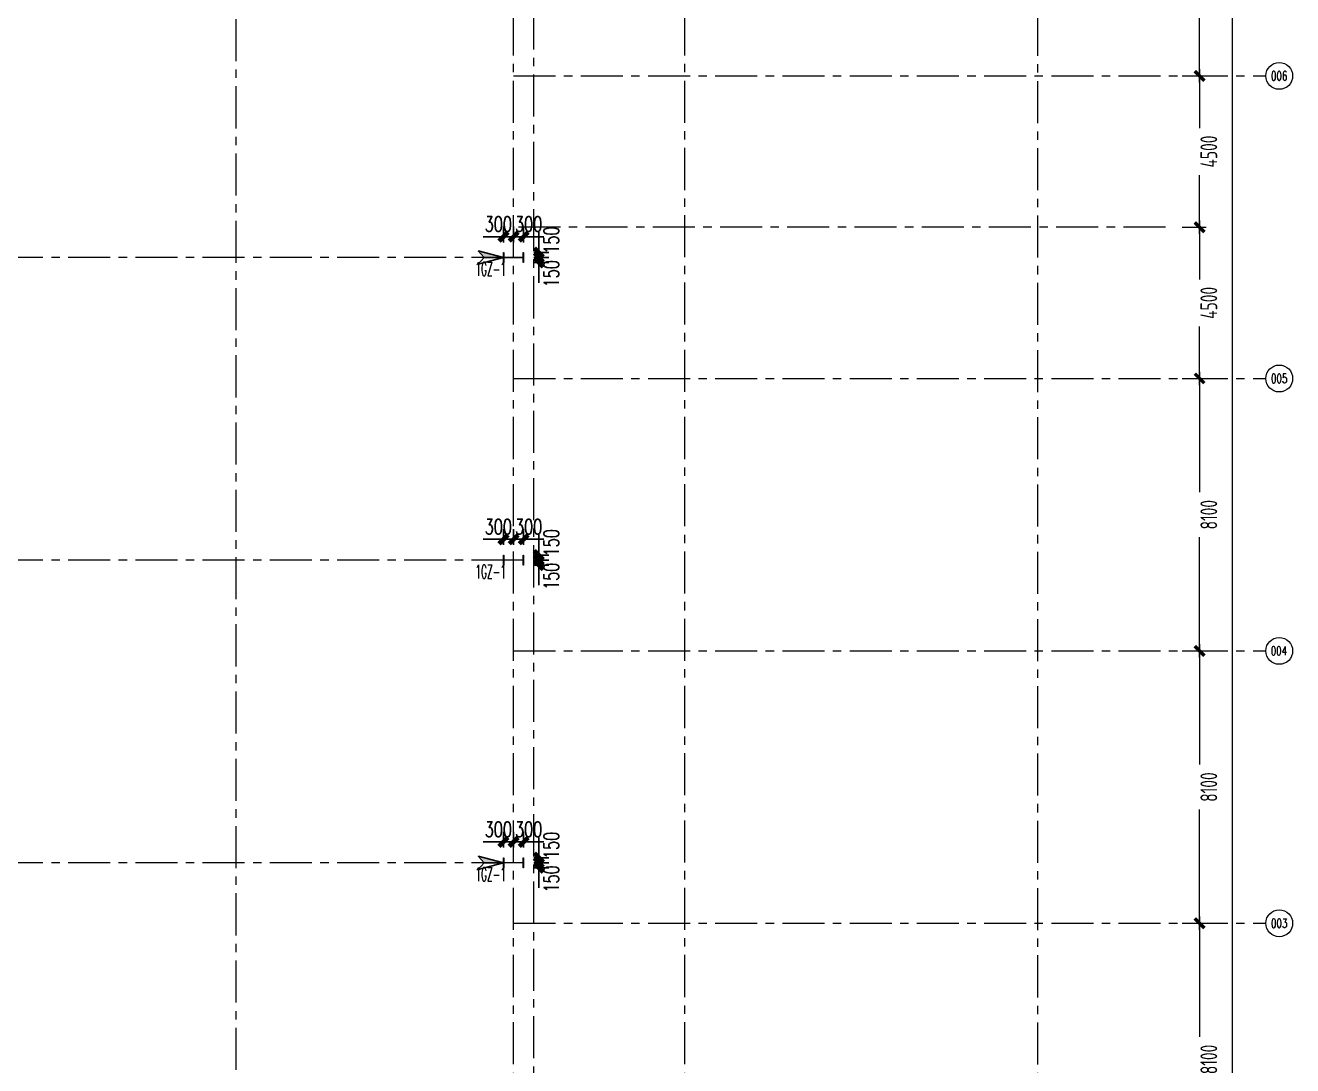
# Model space of a CAD drawing. Extents: x -1201378 to 2367219, y -619313 to 244905.
# Drawn here: x 186117 to 223821, y 149617 to 180555 of the extents above; entities that cross this region are included whole.
import ezdxf
from ezdxf.enums import TextEntityAlignment as Align

# ---------------------------------------------------------------- set-up
doc = ezdxf.new("R2010")
doc.units = 0
doc.header["$LTSCALE"] = 1000
doc.linetypes.add('CENTER', pattern=[2, 1.25, -0.25, 0.25, -0.25])
doc.layers.get('0').update_dxf_attribs({"linetype": 'CONTINUOUS'})
doc.layers.get('Defpoints').update_dxf_attribs({"linetype": 'CONTINUOUS'})
for name, color, linetype, lineweight in [('S-axis', 111, 'CONTINUOUS', 0), ('S-col', 2, 'CONTINUOUS', 0), ('S-dote', 5, 'CENTER', 0)]:
    doc.layers.add(name, color=color, linetype=linetype, lineweight=lineweight)
for name, color, linetype in [('S-CJGC', 5, 'CONTINUOUS'), ('S-DIMZ', 115, 'CONTINUOUS'), ('S-SGJ', 21, 'CONTINUOUS')]:
    doc.layers.add(name, color=color, linetype=linetype)
doc.styles.add('_TCH_AXIS', font='COMPLEX', dxfattribs={"bigfont": 'GBCBIG'})
doc.styles.add('SS1', font='tj-romans1.shx', dxfattribs={"width": 0.7, "bigfont": 'tj-hztxt1.shx'})
doc.styles.add('TSSD_Dimension', font='tssdeng.shx', dxfattribs={"width": 0.7, "bigfont": 'hztxt.shx'})
doc.dimstyles.new('S-150-ARCHI', dxfattribs={"dimscale": 150, "dimtxt": 3, "dimasz": 2, "dimexe": 2, "dimexo": 2, "dimgap": 1, "dimtad": 1, "dimdec": 0, "dimzin": 0, "dimdsep": 46, "dimtxsty": 'SS1', "dimblk1": 'TT', "dimblk2": 'TT', "dimsah": 1, "dimcen": 1, "dimclrd": 256, "dimclre": 256, "dimclrt": 256, "dimadec": 0, "dimazin": 0, "dimtfac": 1, "dimtdec": 0, "dimtix": 1, "dimtmove": 2, "dimatfit": 0, "dimldrblk": 'TT', "dimfxl": 2, "dimtolj": 1, "dimtzin": 0, "dimarcsym": 0})
doc.dimstyles.new('TSSD_200_200', dxfattribs={"dimtxt": 500, "dimasz": 200, "dimexe": 200, "dimexo": 500, "dimgap": 200, "dimtad": 1, "dimdec": 0, "dimzin": 0, "dimdsep": 46, "dimtxsty": 'TSSD_Dimension', "dimblk": 'ARCHTICK', "dimcen": 0, "dimdle": 200, "dimclrt": 7, "dimadec": 0, "dimazin": 0, "dimtfac": 1, "dimtdec": 0, "dimtix": 1, "dimtmove": 2, "dimatfit": 3, "dimfxl": 1, "dimtolj": 1, "dimtzin": 0, "dimarcsym": 0})

# ---------------------------------------------------------------- blocks, each defined once
blk = doc.blocks.new('_FZH')
at = {"layer": 'S-col'}
blk.add_lwpolyline([(-0.375, -0.188), (-0.375, 0.187), (-0.36, 0.187), (-0.36, 0.005), (0.36, 0.005), (0.36, 0.187), (0.375, 0.187), (0.375, -0.188), (0.36, -0.188), (0.36, -0.005), (-0.36, -0.005), (-0.36, -0.188)], close=True, dxfattribs=at)
blk = doc.blocks.new('w4234324')
at = {"layer": 'S-col', "xscale": 800.0000000000005, "yscale": 800.0000000000005, "zscale": 800.0000000000005}
for p in [(-144454, 777820), (-144454, 768820), (-144454, 759820)]:
    blk.add_blockref('_FZH', p, dxfattribs=at)
blk = doc.blocks.new('_ArchTick')
at = {"color": 0, "linetype": 'ByBlock', "const_width": 0.5}
blk.add_lwpolyline([(-0.71, -0.71), (0.71, 0.71)], dxfattribs=at)
blk = doc.blocks.new('*D3011')
at = {"layer": 'Defpoints', "color": 0, "transparency": 16777216}
for p in [(-79964, 74527), (-79964, 66427), (-78948, 66427)]:
    blk.add_point(p, dxfattribs=at)
at = {"layer": 'S-axis', "color": 0, "lineweight": -2, "transparency": 16777216}
for p, q in [((-78948, 74727), (-78948, 71148)), ((-79464, 74527), (-78748, 74527)), ((-78948, 66227), (-78948, 69806)), ((-79464, 66427), (-78748, 66427))]:
    blk.add_line(p, q, dxfattribs=at)
at = {"layer": 'S-axis', "color": 0, "lineweight": -2, "transparency": 16777216, "xscale": 200, "yscale": 200, "zscale": 200}
for p, rotation in [((-78948, 74527), 90), ((-78948, 66427), 270)]:
    blk.add_blockref('_ArchTick', p, dxfattribs=dict(at, rotation=rotation))
at = {"layer": 'S-axis', "color": 7, "transparency": 16777216, "insert": (-78673, 70477), "char_height": 500, "attachment_point": 5, "rotation": 90, "style": 'TSSD_Dimension'}
blk.add_mtext('\\A1;8100', dxfattribs=at)
blk = doc.blocks.new('*D3012')
at = {"layer": 'Defpoints', "color": 0, "transparency": 16777216}
for p in [(-79964, 66427), (-79964, 61927), (-78948, 61927)]:
    blk.add_point(p, dxfattribs=at)
at = {"layer": 'S-axis', "color": 0, "lineweight": -2, "transparency": 16777216}
for p, q in [((-79464, 66427), (-78748, 66427)), ((-78948, 66627), (-78948, 64875)), ((-78948, 61727), (-78948, 63479)), ((-79464, 61927), (-78748, 61927))]:
    blk.add_line(p, q, dxfattribs=at)
at = {"layer": 'S-axis', "color": 0, "lineweight": -2, "transparency": 16777216, "xscale": 200, "yscale": 200, "zscale": 200}
for p, rotation in [((-78948, 66427), 90), ((-78948, 61927), 270)]:
    blk.add_blockref('_ArchTick', p, dxfattribs=dict(at, rotation=rotation))
at = {"layer": 'S-axis', "color": 7, "transparency": 16777216, "insert": (-78673, 64177), "char_height": 500, "attachment_point": 5, "rotation": 90, "style": 'TSSD_Dimension'}
blk.add_mtext('\\A1;4500', dxfattribs=at)
blk = doc.blocks.new('*D3013')
at = {"layer": 'Defpoints', "color": 0, "transparency": 16777216}
for p in [(-79964, 61927), (-79964, 57427), (-78948, 57427)]:
    blk.add_point(p, dxfattribs=at)
at = {"layer": 'S-axis', "color": 0, "lineweight": -2, "transparency": 16777216}
for p, q in [((-79464, 61927), (-78748, 61927)), ((-78948, 62127), (-78948, 60375)), ((-78948, 57227), (-78948, 58979)), ((-79464, 57427), (-78748, 57427))]:
    blk.add_line(p, q, dxfattribs=at)
at = {"layer": 'S-axis', "color": 0, "lineweight": -2, "transparency": 16777216, "xscale": 200, "yscale": 200, "zscale": 200}
for p, rotation in [((-78948, 61927), 90), ((-78948, 57427), 270)]:
    blk.add_blockref('_ArchTick', p, dxfattribs=dict(at, rotation=rotation))
at = {"layer": 'S-axis', "color": 7, "transparency": 16777216, "insert": (-78673, 59677), "char_height": 500, "attachment_point": 5, "rotation": 90, "style": 'TSSD_Dimension'}
blk.add_mtext('\\A1;4500', dxfattribs=at)
blk = doc.blocks.new('*D3014')
at = {"layer": 'Defpoints', "color": 0, "transparency": 16777216}
for p in [(-79964, 57427), (-79964, 49327), (-78948, 49327)]:
    blk.add_point(p, dxfattribs=at)
at = {"layer": 'S-axis', "color": 0, "lineweight": -2, "transparency": 16777216}
for p, q in [((-79464, 57427), (-78748, 57427)), ((-78948, 57627), (-78948, 54048)), ((-78948, 49127), (-78948, 52706)), ((-79464, 49327), (-78748, 49327))]:
    blk.add_line(p, q, dxfattribs=at)
at = {"layer": 'S-axis', "color": 0, "lineweight": -2, "transparency": 16777216, "xscale": 200, "yscale": 200, "zscale": 200}
for p, rotation in [((-78948, 57427), 90), ((-78948, 49327), 270)]:
    blk.add_blockref('_ArchTick', p, dxfattribs=dict(at, rotation=rotation))
at = {"layer": 'S-axis', "color": 7, "transparency": 16777216, "insert": (-78673, 53377), "char_height": 500, "attachment_point": 5, "rotation": 90, "style": 'TSSD_Dimension'}
blk.add_mtext('\\A1;8100', dxfattribs=at)
blk = doc.blocks.new('*D3015')
at = {"layer": 'Defpoints', "color": 0, "transparency": 16777216}
for p in [(-79964, 49327), (-79964, 41227), (-78948, 41227)]:
    blk.add_point(p, dxfattribs=at)
at = {"layer": 'S-axis', "color": 0, "lineweight": -2, "transparency": 16777216}
for p, q in [((-78948, 49527), (-78948, 45948)), ((-79464, 49327), (-78748, 49327)), ((-78948, 41027), (-78948, 44606)), ((-79464, 41227), (-78748, 41227))]:
    blk.add_line(p, q, dxfattribs=at)
at = {"layer": 'S-axis', "color": 0, "lineweight": -2, "transparency": 16777216, "xscale": 200, "yscale": 200, "zscale": 200}
for p, rotation in [((-78948, 49327), 90), ((-78948, 41227), 270)]:
    blk.add_blockref('_ArchTick', p, dxfattribs=dict(at, rotation=rotation))
at = {"layer": 'S-axis', "color": 7, "transparency": 16777216, "insert": (-78673, 45277), "char_height": 500, "attachment_point": 5, "rotation": 90, "style": 'TSSD_Dimension'}
blk.add_mtext('\\A1;8100', dxfattribs=at)
blk = doc.blocks.new('*D3016')
at = {"layer": 'Defpoints', "color": 0, "transparency": 16777216}
for p in [(-79964, 41227), (-79964, 33127), (-78948, 33127)]:
    blk.add_point(p, dxfattribs=at)
at = {"layer": 'S-axis', "color": 0, "lineweight": -2, "transparency": 16777216}
for p, q in [((-79464, 41227), (-78748, 41227)), ((-78948, 41427), (-78948, 37848)), ((-78948, 32927), (-78948, 36506)), ((-79464, 33127), (-78748, 33127))]:
    blk.add_line(p, q, dxfattribs=at)
at = {"layer": 'S-axis', "color": 0, "lineweight": -2, "transparency": 16777216, "xscale": 200, "yscale": 200, "zscale": 200}
for p, rotation in [((-78948, 41227), 90), ((-78948, 33127), 270)]:
    blk.add_blockref('_ArchTick', p, dxfattribs=dict(at, rotation=rotation))
at = {"layer": 'S-axis', "color": 7, "transparency": 16777216, "insert": (-78673, 37177), "char_height": 500, "attachment_point": 5, "rotation": 90, "style": 'TSSD_Dimension'}
blk.add_mtext('\\A1;8100', dxfattribs=at)
blk = doc.blocks.new('*D3021')
at = {"layer": 'Defpoints', "color": 0, "transparency": 16777216}
for p in [(-79864, 115727), (-77969, 115727), (-79864, 24327)]:
    blk.add_point(p, dxfattribs=at)
at = {"layer": 'S-axis', "color": 0, "lineweight": -2, "transparency": 16777216}
for p, q in [((-77969, 115927), (-77969, 70833)), ((-79364, 115727), (-77769, 115727)), ((-77969, 24127), (-77969, 69221)), ((-79364, 24327), (-77769, 24327))]:
    blk.add_line(p, q, dxfattribs=at)
at = {"layer": 'S-axis', "color": 0, "lineweight": -2, "transparency": 16777216, "xscale": 200, "yscale": 200, "zscale": 200}
for p, rotation in [((-77969, 115727), 90), ((-77969, 24327), 270)]:
    blk.add_blockref('_ArchTick', p, dxfattribs=dict(at, rotation=rotation))
at = {"layer": 'S-axis', "color": 7, "transparency": 16777216, "insert": (-77694, 70027), "char_height": 500, "attachment_point": 5, "rotation": 90, "style": 'TSSD_Dimension'}
blk.add_mtext('\\A1;91400', dxfattribs=at)
blk = doc.blocks.new('TT')
blk.add_line((-0.97, 0), (0.97, 0))
at = {"const_width": 0.45}
blk.add_lwpolyline([(-0.44, -0.44), (0.44, 0.44)], dxfattribs=at)
blk = doc.blocks.new('*D5075')
at = {"layer": 'Defpoints', "color": 0, "transparency": 16777216}
for p in [(200942, 155652), (200942, 155502), (201393, 155652)]:
    blk.add_point(p, dxfattribs=at)
at = {"layer": 'S-DIMZ', "lineweight": -2, "transparency": 16777216}
for p, q in [((201393, 155952), (201393, 156252)), ((201242, 155652), (201693, 155652)), ((201242, 155502), (201693, 155502)), ((201393, 155502), (201393, 155652)), ((201393, 155202), (201393, 154902))]:
    blk.add_line(p, q, dxfattribs=at)
at = {"layer": 'S-DIMZ', "lineweight": -2, "transparency": 16777216, "xscale": 300, "yscale": 300, "zscale": 300}
for p, rotation in [((201393, 155652), 270), ((201393, 155502), 90)]:
    blk.add_blockref('TT', p, dxfattribs=dict(at, rotation=rotation))
at = {"layer": 'S-DIMZ', "transparency": 16777216, "insert": (201768, 155168), "char_height": 450, "attachment_point": 5, "rotation": 90, "style": 'SS1'}
blk.add_mtext('\\A1;150', dxfattribs=at)
blk = doc.blocks.new('*D5076')
at = {"layer": 'Defpoints', "color": 0, "transparency": 16777216}
for p in [(200942, 155802), (201393, 155802), (200942, 155652)]:
    blk.add_point(p, dxfattribs=at)
at = {"layer": 'S-DIMZ', "lineweight": -2, "transparency": 16777216}
for p, q in [((201393, 156102), (201393, 156402)), ((201242, 155802), (201693, 155802)), ((201393, 155652), (201393, 155802)), ((201242, 155652), (201693, 155652)), ((201393, 155352), (201393, 155052))]:
    blk.add_line(p, q, dxfattribs=at)
at = {"layer": 'S-DIMZ', "lineweight": -2, "transparency": 16777216, "xscale": 300, "yscale": 300, "zscale": 300}
for p, rotation in [((201393, 155802), 270), ((201393, 155652), 90)]:
    blk.add_blockref('TT', p, dxfattribs=dict(at, rotation=rotation))
at = {"layer": 'S-DIMZ', "transparency": 16777216, "insert": (201768, 156167), "char_height": 450, "attachment_point": 5, "rotation": 90, "style": 'SS1'}
blk.add_mtext('\\A1;150', dxfattribs=at)
blk = doc.blocks.new('*D5077')
at = {"layer": 'Defpoints', "color": 0, "transparency": 16777216}
for p in [(200642, 156270), (200342, 155802), (200642, 155802)]:
    blk.add_point(p, dxfattribs=at)
at = {"layer": 'S-DIMZ', "lineweight": -2, "transparency": 16777216}
for p, q in [((200342, 156102), (200342, 156570)), ((200642, 156102), (200642, 156570)), ((200042, 156270), (199742, 156270)), ((200342, 156270), (200642, 156270)), ((200942, 156270), (201242, 156270))]:
    blk.add_line(p, q, dxfattribs=at)
at = {"layer": 'S-DIMZ', "lineweight": -2, "transparency": 16777216, "xscale": 300, "yscale": 300, "zscale": 300}
blk.add_blockref('TT', (200342, 156270), dxfattribs=at)
at = {"layer": 'S-DIMZ', "lineweight": -2, "transparency": 16777216, "xscale": 300, "yscale": 300, "zscale": 300, "rotation": 180}
blk.add_blockref('TT', (200642, 156270), dxfattribs=at)
at = {"layer": 'S-DIMZ', "transparency": 16777216, "insert": (200189, 156645), "char_height": 450, "attachment_point": 5, "style": 'SS1'}
blk.add_mtext('\\A1;300', dxfattribs=at)
blk = doc.blocks.new('*D5078')
at = {"layer": 'Defpoints', "color": 0, "transparency": 16777216}
for p in [(200942, 156270), (200642, 155802), (200942, 155802)]:
    blk.add_point(p, dxfattribs=at)
at = {"layer": 'S-DIMZ', "lineweight": -2, "transparency": 16777216}
for p, q in [((200642, 156102), (200642, 156570)), ((200942, 156102), (200942, 156570)), ((200342, 156270), (200042, 156270)), ((200642, 156270), (200942, 156270)), ((201242, 156270), (201542, 156270))]:
    blk.add_line(p, q, dxfattribs=at)
at = {"layer": 'S-DIMZ', "lineweight": -2, "transparency": 16777216, "xscale": 300, "yscale": 300, "zscale": 300}
blk.add_blockref('TT', (200642, 156270), dxfattribs=at)
at = {"layer": 'S-DIMZ', "lineweight": -2, "transparency": 16777216, "xscale": 300, "yscale": 300, "zscale": 300, "rotation": 180}
blk.add_blockref('TT', (200942, 156270), dxfattribs=at)
at = {"layer": 'S-DIMZ', "transparency": 16777216, "insert": (201089, 156645), "char_height": 450, "attachment_point": 5, "style": 'SS1'}
blk.add_mtext('\\A1;300', dxfattribs=at)
blk = doc.blocks.new('*D5055')
at = {"layer": 'Defpoints', "color": 0, "transparency": 16777216}
for p in [(200942, 164652), (200942, 164502), (201393, 164652)]:
    blk.add_point(p, dxfattribs=at)
at = {"layer": 'S-DIMZ', "lineweight": -2, "transparency": 16777216}
for p, q in [((201393, 164952), (201393, 165252)), ((201242, 164652), (201693, 164652)), ((201242, 164502), (201693, 164502)), ((201393, 164502), (201393, 164652)), ((201393, 164202), (201393, 163902))]:
    blk.add_line(p, q, dxfattribs=at)
at = {"layer": 'S-DIMZ', "lineweight": -2, "transparency": 16777216, "xscale": 300, "yscale": 300, "zscale": 300}
for p, rotation in [((201393, 164652), 270), ((201393, 164502), 90)]:
    blk.add_blockref('TT', p, dxfattribs=dict(at, rotation=rotation))
at = {"layer": 'S-DIMZ', "transparency": 16777216, "insert": (201768, 164168), "char_height": 450, "attachment_point": 5, "rotation": 90, "style": 'SS1'}
blk.add_mtext('\\A1;150', dxfattribs=at)
blk = doc.blocks.new('*D5056')
at = {"layer": 'Defpoints', "color": 0, "transparency": 16777216}
for p in [(200942, 164802), (201393, 164802), (200942, 164652)]:
    blk.add_point(p, dxfattribs=at)
at = {"layer": 'S-DIMZ', "lineweight": -2, "transparency": 16777216}
for p, q in [((201393, 165102), (201393, 165402)), ((201242, 164802), (201693, 164802)), ((201393, 164652), (201393, 164802)), ((201242, 164652), (201693, 164652)), ((201393, 164352), (201393, 164052))]:
    blk.add_line(p, q, dxfattribs=at)
at = {"layer": 'S-DIMZ', "lineweight": -2, "transparency": 16777216, "xscale": 300, "yscale": 300, "zscale": 300}
for p, rotation in [((201393, 164802), 270), ((201393, 164652), 90)]:
    blk.add_blockref('TT', p, dxfattribs=dict(at, rotation=rotation))
at = {"layer": 'S-DIMZ', "transparency": 16777216, "insert": (201768, 165167), "char_height": 450, "attachment_point": 5, "rotation": 90, "style": 'SS1'}
blk.add_mtext('\\A1;150', dxfattribs=at)
blk = doc.blocks.new('*D5057')
at = {"layer": 'Defpoints', "color": 0, "transparency": 16777216}
for p in [(200642, 165270), (200342, 164802), (200642, 164802)]:
    blk.add_point(p, dxfattribs=at)
at = {"layer": 'S-DIMZ', "lineweight": -2, "transparency": 16777216}
for p, q in [((200342, 165102), (200342, 165570)), ((200642, 165102), (200642, 165570)), ((200042, 165270), (199742, 165270)), ((200342, 165270), (200642, 165270)), ((200942, 165270), (201242, 165270))]:
    blk.add_line(p, q, dxfattribs=at)
at = {"layer": 'S-DIMZ', "lineweight": -2, "transparency": 16777216, "xscale": 300, "yscale": 300, "zscale": 300}
blk.add_blockref('TT', (200342, 165270), dxfattribs=at)
at = {"layer": 'S-DIMZ', "lineweight": -2, "transparency": 16777216, "xscale": 300, "yscale": 300, "zscale": 300, "rotation": 180}
blk.add_blockref('TT', (200642, 165270), dxfattribs=at)
at = {"layer": 'S-DIMZ', "transparency": 16777216, "insert": (200189, 165645), "char_height": 450, "attachment_point": 5, "style": 'SS1'}
blk.add_mtext('\\A1;300', dxfattribs=at)
blk = doc.blocks.new('*D5058')
at = {"layer": 'Defpoints', "color": 0, "transparency": 16777216}
for p in [(200942, 165270), (200642, 164802), (200942, 164802)]:
    blk.add_point(p, dxfattribs=at)
at = {"layer": 'S-DIMZ', "lineweight": -2, "transparency": 16777216}
for p, q in [((200642, 165102), (200642, 165570)), ((200942, 165102), (200942, 165570)), ((200342, 165270), (200042, 165270)), ((200642, 165270), (200942, 165270)), ((201242, 165270), (201542, 165270))]:
    blk.add_line(p, q, dxfattribs=at)
at = {"layer": 'S-DIMZ', "lineweight": -2, "transparency": 16777216, "xscale": 300, "yscale": 300, "zscale": 300}
blk.add_blockref('TT', (200642, 165270), dxfattribs=at)
at = {"layer": 'S-DIMZ', "lineweight": -2, "transparency": 16777216, "xscale": 300, "yscale": 300, "zscale": 300, "rotation": 180}
blk.add_blockref('TT', (200942, 165270), dxfattribs=at)
at = {"layer": 'S-DIMZ', "transparency": 16777216, "insert": (201089, 165645), "char_height": 450, "attachment_point": 5, "style": 'SS1'}
blk.add_mtext('\\A1;300', dxfattribs=at)
blk = doc.blocks.new('*D5095')
at = {"layer": 'Defpoints', "color": 0, "transparency": 16777216}
for p in [(200942, 173652), (200942, 173502), (201393, 173652)]:
    blk.add_point(p, dxfattribs=at)
at = {"layer": 'S-DIMZ', "lineweight": -2, "transparency": 16777216}
for p, q in [((201393, 173952), (201393, 174252)), ((201242, 173652), (201693, 173652)), ((201242, 173502), (201693, 173502)), ((201393, 173502), (201393, 173652)), ((201393, 173202), (201393, 172902))]:
    blk.add_line(p, q, dxfattribs=at)
at = {"layer": 'S-DIMZ', "lineweight": -2, "transparency": 16777216, "xscale": 300, "yscale": 300, "zscale": 300}
for p, rotation in [((201393, 173652), 270), ((201393, 173502), 90)]:
    blk.add_blockref('TT', p, dxfattribs=dict(at, rotation=rotation))
at = {"layer": 'S-DIMZ', "transparency": 16777216, "insert": (201768, 173168), "char_height": 450, "attachment_point": 5, "rotation": 90, "style": 'SS1'}
blk.add_mtext('\\A1;150', dxfattribs=at)
blk = doc.blocks.new('*D5096')
at = {"layer": 'Defpoints', "color": 0, "transparency": 16777216}
for p in [(200942, 173802), (200942, 173652), (201393, 173802)]:
    blk.add_point(p, dxfattribs=at)
at = {"layer": 'S-DIMZ', "lineweight": -2, "transparency": 16777216}
for p, q in [((201393, 174102), (201393, 174402)), ((201242, 173802), (201693, 173802)), ((201242, 173652), (201693, 173652)), ((201393, 173652), (201393, 173802)), ((201393, 173352), (201393, 173052))]:
    blk.add_line(p, q, dxfattribs=at)
at = {"layer": 'S-DIMZ', "lineweight": -2, "transparency": 16777216, "xscale": 300, "yscale": 300, "zscale": 300}
for p, rotation in [((201393, 173802), 270), ((201393, 173652), 90)]:
    blk.add_blockref('TT', p, dxfattribs=dict(at, rotation=rotation))
at = {"layer": 'S-DIMZ', "transparency": 16777216, "insert": (201768, 174167), "char_height": 450, "attachment_point": 5, "rotation": 90, "style": 'SS1'}
blk.add_mtext('\\A1;150', dxfattribs=at)
blk = doc.blocks.new('*D5097')
at = {"layer": 'Defpoints', "color": 0, "transparency": 16777216}
for p in [(200642, 174270), (200342, 173802), (200642, 173802)]:
    blk.add_point(p, dxfattribs=at)
at = {"layer": 'S-DIMZ', "lineweight": -2, "transparency": 16777216}
for p, q in [((200042, 174270), (199742, 174270)), ((200342, 174102), (200342, 174570)), ((200342, 174270), (200642, 174270)), ((200642, 174102), (200642, 174570)), ((200942, 174270), (201242, 174270))]:
    blk.add_line(p, q, dxfattribs=at)
at = {"layer": 'S-DIMZ', "lineweight": -2, "transparency": 16777216, "xscale": 300, "yscale": 300, "zscale": 300}
blk.add_blockref('TT', (200342, 174270), dxfattribs=at)
at = {"layer": 'S-DIMZ', "lineweight": -2, "transparency": 16777216, "xscale": 300, "yscale": 300, "zscale": 300, "rotation": 180}
blk.add_blockref('TT', (200642, 174270), dxfattribs=at)
at = {"layer": 'S-DIMZ', "transparency": 16777216, "insert": (200189, 174645), "char_height": 450, "attachment_point": 5, "style": 'SS1'}
blk.add_mtext('\\A1;300', dxfattribs=at)
blk = doc.blocks.new('*D5098')
at = {"layer": 'Defpoints', "color": 0, "transparency": 16777216}
for p in [(200942, 174270), (200642, 173802), (200942, 173802)]:
    blk.add_point(p, dxfattribs=at)
at = {"layer": 'S-DIMZ', "lineweight": -2, "transparency": 16777216}
for p, q in [((200342, 174270), (200042, 174270)), ((200642, 174102), (200642, 174570)), ((200642, 174270), (200942, 174270)), ((200942, 174102), (200942, 174570)), ((201242, 174270), (201542, 174270))]:
    blk.add_line(p, q, dxfattribs=at)
at = {"layer": 'S-DIMZ', "lineweight": -2, "transparency": 16777216, "xscale": 300, "yscale": 300, "zscale": 300}
blk.add_blockref('TT', (200642, 174270), dxfattribs=at)
at = {"layer": 'S-DIMZ', "lineweight": -2, "transparency": 16777216, "xscale": 300, "yscale": 300, "zscale": 300, "rotation": 180}
blk.add_blockref('TT', (200942, 174270), dxfattribs=at)
at = {"layer": 'S-DIMZ', "transparency": 16777216, "insert": (201089, 174645), "char_height": 450, "attachment_point": 5, "style": 'SS1'}
blk.add_mtext('\\A1;300', dxfattribs=at)
blk = doc.blocks.new('S-CJGC')
at = {"layer": 'S-CJGC'}
for p, q in [((-131, -119), (0, 381)), ((131, -119), (0, 381)), ((0, 381), (0, 0)), ((0, 0), (-131, -119)), ((0, 0), (131, -119))]:
    blk.add_line(p, q, dxfattribs=at)
blk.add_solid([(131, -119), (0, 0), (0, 381)], dxfattribs=at)
blk = doc.blocks.new('1#轴网')
at = {"layer": 'S-axis'}
for centre in [(-76579.2, 66428.1), (-76579.2, 57428.1), (-76579.2, 49328.1), (-76579.2, 41228.1)]:
    blk.add_circle(centre, 400, dxfattribs=at)
at = {"layer": 'S-dote'}
for p, q in [((-107608.5, 18867), (-107608.5, 124689.3)), ((-99358.5, 19033.1), (-99358.5, 124633.4)), ((-98758.5, 19217), (-98758.5, 124427)), ((-94258.5, 19033.1), (-94258.5, 124689.3)), ((-83758.5, 19024), (-83758.5, 124689.3)), ((-99358.5, 66427), (-76979.2, 66427)), ((-79964.3, 61927), (-99358.5, 61927)), ((-99358.5, 61027), (-216950.7, 61027)), ((-99358.5, 57427), (-76979.2, 57427)), ((-99358.5, 52027), (-216950.7, 52027)), ((-99358.5, 49327), (-76979.2, 49327)), ((-99358.5, 43027), (-216950.7, 43027)), ((-99358.5, 41227), (-76979.2, 41227))]:
    blk.add_line(p, q, dxfattribs=at)
at = {"layer": 'S-axis', "style": '_TCH_AXIS', "width": 0.705882}
for s, height, p in [('006', 270.22, (-76824.4, 66293)), ('005', 270.22, (-76824.4, 57293)), ('004', 262.73, (-76826.5, 49196.8)), ('003', 270.22, (-76824.4, 41093))]:
    blk.add_text(s, height=height, dxfattribs=at).set_placement(p)
at = {"layer": 'S-axis'}
for base, p1, p2, angle, picture, middle in [((-77968.8, 115727), (-79864.3, 24327), (-79864.3, 115727), 90, '*D3021', (-77693.8, 70027)), ((-78948.5, 66427), (-79964.3, 74527), (-79964.3, 66427), 270, '*D3011', (-78673.5, 70477)), ((-78948.5, 61927), (-79964.3, 66427), (-79964.3, 61927), 270, '*D3012', (-78673.5, 64177)), ((-78948.5, 57427), (-79964.3, 61927), (-79964.3, 57427), 270, '*D3013', (-78673.5, 59677)), ((-78948.5, 49327), (-79964.3, 57427), (-79964.3, 49327), 270, '*D3014', (-78673.5, 53377)), ((-78948.5, 41227), (-79964.3, 49327), (-79964.3, 41227), 270, '*D3015', (-78673.5, 45277)), ((-78948.5, 33127), (-79964.3, 41227), (-79964.3, 33127), 270, '*D3016', (-78673.5, 37177))]:
    dim = blk.add_linear_dim(base=base, p1=p1, p2=p2, angle=angle, dimstyle='TSSD_200_200', dxfattribs=at)
    dim.commit()
    dim.dimension.update_dxf_attribs({"geometry": picture, "text_midpoint": middle, "dimtype": 161})

msp = doc.modelspace()

# ---------------------------------------------------------------- block references
at = {"layer": 'S-axis'}
msp.add_blockref('1#轴网', (300000, 112624.8), dxfattribs=at)
at = {"layer": 'S-CJGC', "xscale": -1.5, "yscale": 1.5, "zscale": 1.5, "rotation": 270}
for p in [(199769.8, 173651.8), (199769.8, 155651.8)]:
    msp.add_blockref('S-CJGC', p, dxfattribs=at)
at = {"layer": 'S-col'}
msp.add_blockref('w4234324', (345095.7, -604168.2), dxfattribs=at)

# ---------------------------------------------------------------- texts
at = {"layer": 'S-SGJ', "style": 'SS1', "width": 0.5}
for p in [(199500, 173308.2), (199500, 164308.2), (199500, 155308.2)]:
    msp.add_text('1GZ-1', height=400, dxfattribs=at).set_placement(p, align=Align.MIDDLE_LEFT)

# ---------------------------------------------------------------- dimensions: what is measured, and where the dimension line sits
at = {"layer": 'S-DIMZ'}
for base, p1, p2, picture, middle in [((200641.5, 174270), (200341.5, 173801.8), (200641.5, 173801.8), '*D5097', (200188.6, 174645)), ((200941.5, 174270), (200641.5, 173801.8), (200941.5, 173801.8), '*D5098', (201089.3, 174645)), ((200641.5, 165270), (200341.5, 164801.8), (200641.5, 164801.8), '*D5057', (200188.6, 165645)), ((200941.5, 165270), (200641.5, 164801.8), (200941.5, 164801.8), '*D5058', (201089.3, 165645)), ((200641.5, 156270), (200341.5, 155801.8), (200641.5, 155801.8), '*D5077', (200188.6, 156645)), ((200941.5, 156270), (200641.5, 155801.8), (200941.5, 155801.8), '*D5078', (201089.3, 156645))]:
    dim = msp.add_linear_dim(base=base, p1=p1, p2=p2, dimstyle='S-150-ARCHI', dxfattribs=at)
    dim.commit()
    dim.dimension.update_dxf_attribs({"geometry": picture, "text_midpoint": middle, "dimtype": 160})
for base, p1, p2, picture, middle in [((201392.9, 173801.8), (200941.5, 173651.8), (200941.5, 173801.8), '*D5096', (201767.9, 174166.7)), ((201392.9, 173651.8), (200941.5, 173501.8), (200941.5, 173651.8), '*D5095', (201767.9, 173168)), ((201392.9, 164801.8), (200941.5, 164651.8), (200941.5, 164801.8), '*D5056', (201767.9, 165166.7)), ((201392.9, 164651.8), (200941.5, 164501.8), (200941.5, 164651.8), '*D5055', (201767.9, 164168)), ((201392.9, 155801.8), (200941.5, 155651.8), (200941.5, 155801.8), '*D5076', (201767.9, 156166.7)), ((201392.9, 155651.8), (200941.5, 155501.8), (200941.5, 155651.8), '*D5075', (201767.9, 155168))]:
    dim = msp.add_linear_dim(base=base, p1=p1, p2=p2, angle=90, dimstyle='S-150-ARCHI', dxfattribs=at)
    dim.commit()
    dim.dimension.update_dxf_attribs({"geometry": picture, "text_midpoint": middle, "dimtype": 160})

doc.saveas('drawing.dxf')
